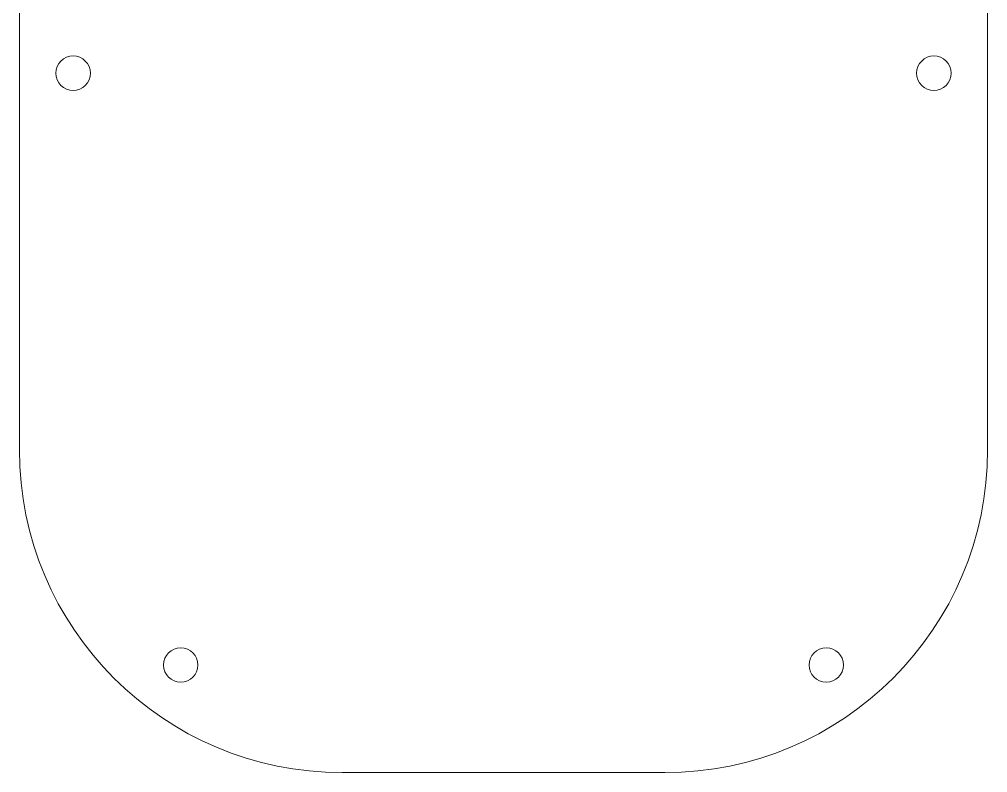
# Model space of a CAD drawing. Header units: millimetres. Extents: x 0 to 366, y 0 to 574.
# Drawn here: x 92 to 182, y 0 to 70 of the extents above; entities that cross this region are included whole.
import ezdxf

# ---------------------------------------------------------------- set-up
doc = ezdxf.new("R2010")
doc.units = ezdxf.units.MM
doc.layers.add('cut profiles', color=1, linetype='Continuous', lineweight=9, true_color=0xff0000)

msp = doc.modelspace()

# ---------------------------------------------------------------- linework, layer by layer
at = {"layer": 'cut profiles'}
for p, q in [((92.004, 30.008), (92.004, 135.008)), ((182.004, 30.008), (182.004, 135.008)), ((122.004, 0.008), (152.004, 0.008))]:
    msp.add_line(p, q, dxfattribs=at)
for centre in [(97.004, 65.008), (177.004, 65.008), (107.004, 10.008), (167.004, 10.008)]:
    msp.add_circle(centre, 1.6, dxfattribs=at)
for centre, start, end in [((122.004, 30.008), 180, 270), ((152.004, 30.008), 270, 0)]:
    msp.add_arc(centre, 30, start, end, dxfattribs=at)

doc.saveas('drawing.dxf')
